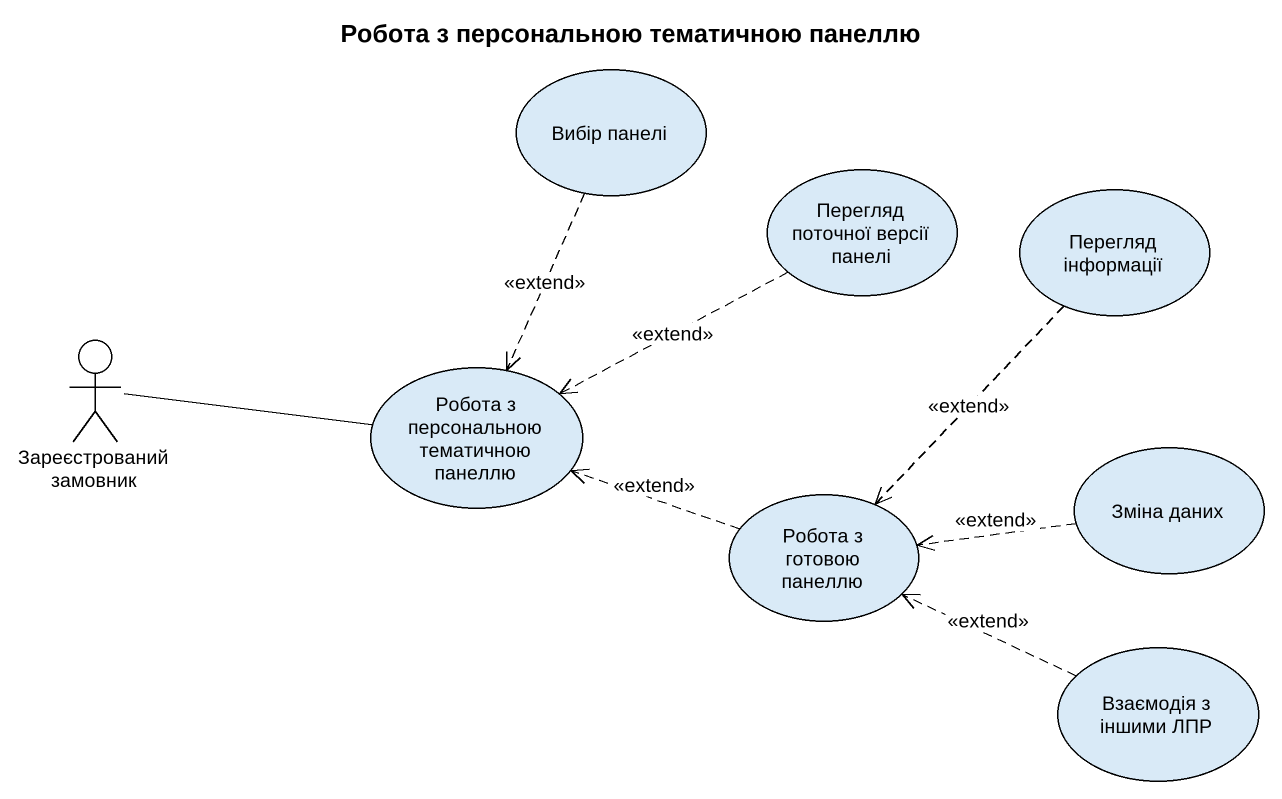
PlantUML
@startuml
title Робота з персональною тематичною панеллю
usecase "Вибір панелі" as Вибір_панелі
usecase "Перегляд поточної версії панелі" as Перегляд_поточної_версії
usecase "Перегляд інформації" as Перегляд_інформації
actor "Зареєстрований замовник" as Зареєстрований_замовник
usecase "Робота з персональною тематичною панеллю" as Робота_з_персональною
usecase "Зміна даних" as Зміна_даних
usecase "Робота з готовою панеллю" as Робота_з_готовою_панеллю
usecase "Взаємодія з іншими ЛПР" as Взаємодія_з_іншими_ЛПР
Вибір_панелі ..> Робота_з_персональною : <<extend>>
Перегляд_поточної_версії .left.> Робота_з_персональною : <<extend>>
Перегляд_інформації ..> Робота_з_готовою_панеллю : <<extend>>
Зареєстрований_замовник -right- Робота_з_персональною
Зміна_даних .left.> Робота_з_готовою_панеллю : <<extend>>
Робота_з_готовою_панеллю .left.> Робота_з_персональною : <<extend>>
Взаємодія_з_іншими_ЛПР .left.> Робота_з_готовою_панеллю : <<extend>>
@enduml
